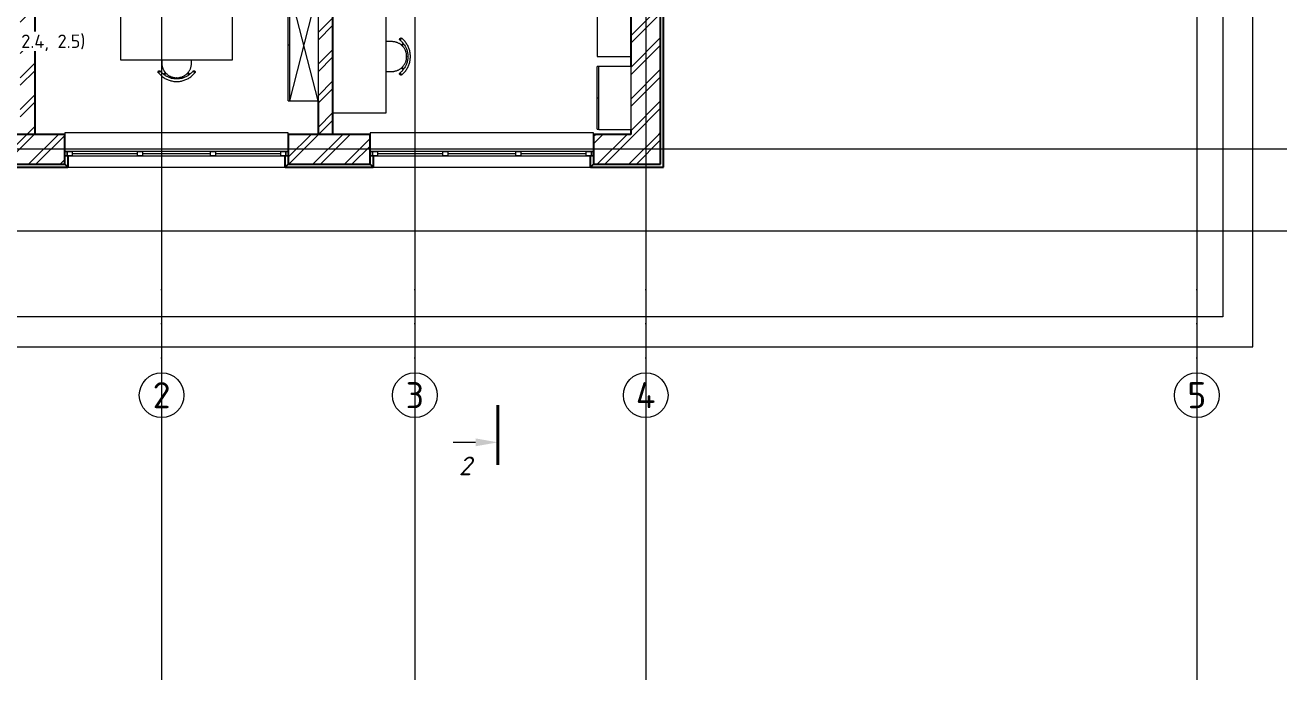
# Model space of a CAD drawing. Header units: millimetres. Extents: x -5016 to 63303, y -6019 to 98943.
# Drawn here: x 4269 to 21208, y 33981 to 42765 of the extents above; entities that cross this region are included whole.
import ezdxf
from ezdxf.enums import TextEntityAlignment as Align

# ---------------------------------------------------------------- set-up
doc = ezdxf.new("R2010")
doc.units = ezdxf.units.MM
for name, pattern in [('ОВ_ШП', [460, 300, -80, 0, -80]), ('Осевая 12-2-2', [16, 12, -2, 0, -2]), ('Пунктир 2-1_5', [3.5, 2, -1.5])]:
    doc.linetypes.add(name, pattern=pattern)
for name, color, linetype, lineweight in [('A-DETL-GENF', 9, 'Continuous', 13), ('A-FLOR', 9, 'Continuous', 13), ('A-GLAZ', 8, 'Continuous', 13), ('A-WALL', 8, 'Continuous', 13), ('A-WALL-PATT', 8, 'Continuous', 13), ('G-ANNO-SYMB', 8, 'Continuous', 13), ('I-FURN', 9, 'Continuous', 13), ('S-GRID', 8, 'Continuous', 13), ('АР_подложка', 8, 'Continuous', 13), ('ОВ_размеры', 7, 'Continuous', 13), ('ТЗ_АР_марки', 7, 'Continuous', 18)]:
    doc.layers.add(name, color=color, linetype=linetype, lineweight=lineweight)
doc.styles.add('GOST', font='isocpeur.ttf', dxfattribs={"width": 0.9})
doc.styles.add('ISOCPEUR_I', font='isocpeui.ttf', dxfattribs={"height": 250})
pattern_1 = [(45, (0, 0), (-212.132, 212.132), []), (45, (0, 100), (-212.132, 212.132), [])]

# ---------------------------------------------------------------- blocks, each defined once
blk = doc.blocks.new('INT 20 Окно Прямоугольник 3ст - INT 20 Окно Прямоугольник 3ст 3000_2500-1568846-Этаж 2 - Планировка')
at = {"layer": 'A-GLAZ'}
for p, q in [((-1460, 240), (-1500, 200)), ((-1500, 200), (-1500, 90)), ((1460, 240), (-1460, 240)), ((1500, 200), (1460, 240)), ((1500, 90), (1500, 200)), ((-1500, 90), (-1400, 90)), ((-1470, 90), (-1500, 90)), ((-1500, 90), (-1500, 30)), ((-1500, 30), (-1470, 30)), ((-1400, 30), (-1500, 30)), ((-1500, 30), (-1500, -200)), ((-1470, 30), (-1470, 90)), ((-1400, 90), (-1470, 90)), ((-1470, 90), (-1470, 30)), ((-1470, 30), (-1400, 30)), ((-525, 90), (-455, 90)), ((-455, 90), (-525, 90)), ((-455, 30), (-525, 30)), ((-525, 30), (-455, 30)), ((455, 90), (525, 90)), ((525, 90), (455, 90)), ((525, 30), (455, 30)), ((455, 30), (525, 30)), ((1400, 90), (1500, 90)), ((1470, 90), (1400, 90)), ((1500, 30), (1400, 30)), ((1400, 30), (1470, 30)), ((1500, 90), (1470, 90)), ((1470, 90), (1470, 30)), ((1470, 30), (1470, 90)), ((1470, 30), (1500, 30)), ((1500, 30), (1500, 90)), ((1500, -200), (1500, 30)), ((-1500, -200), (-1500, -220)), ((-1500, -220), (1500, -220)), ((1500, -220), (1500, -200))]:
    blk.add_line(p, q, dxfattribs=at)
blk = doc.blocks.new('INT 20 Откосы окон снаружи Прямоугольник - INT 20 Откосы окон снаружи Прямоугольник-1566583-Этаж 2 - Планировка')
at = {"layer": 'A-WALL', "lineweight": 25}
for p, q in [((-1477, 70), (-1477, -80)), ((1443, -80), (1443, 70))]:
    blk.add_line(p, q, dxfattribs=at)
blk = doc.blocks.new('INT 20 Стекло - Стекло-1566593-Этаж 2 - Планировка')
at = {"layer": 'A-GLAZ'}
for p, q in [((475, 30), (-400, 30)), ((-400, 30), (-400, -30)), ((-400, 0), (475, 0)), ((475, -30), (475, 30)), ((-400, -30), (475, -30))]:
    blk.add_line(p, q, dxfattribs=at)
blk = doc.blocks.new('INT 20 Створка - 05_ Правое поворотно-откидное-1566594-Этаж 2 - Планировка')
at = {"layer": 'A-GLAZ'}
for p, q in [((510, 30), (-400, 30)), ((-400, 30), (-400, -30)), ((510, 30), (-400, 30)), ((-400, 30), (-400, -30)), ((-400, 0), (510, 0)), ((510, -30), (510, 30)), ((510, -30), (510, 30)), ((-400, -30), (510, -30)), ((-400, -30), (510, -30))]:
    blk.add_line(p, q, dxfattribs=at)
blk = doc.blocks.new('INT Стул Delo Нра - INT Стул Delo Нра-1565507-Этаж 2 - Планировка')
at = {"layer": 'I-FURN'}
for p, q in [((-200, 45), (-200, 3)), ((200, 3), (200, 45)), ((-219, -107), (-245, -129)), ((-154, -123), (-178, -148)), ((-166, -156), (-143, -133)), ((143, -133), (166, -156)), ((178, -148), (154, -123)), ((245, -129), (219, -107)), ((-2, -195), (2, -195)), ((2, -195), (-2, -195))]:
    blk.add_line(p, q, dxfattribs=at)
at = {"layer": 'I-FURN', "flags": 128}
for points in [[(-200, 3), (-200, -5), (-199, -13), (-199, -21), (-197, -29), (-196, -36), (-194, -44), (-192, -52), (-190, -59), (-187, -67), (-184, -74), (-181, -81), (-178, -88), (-174, -95), (-170, -102), (-165, -109), (-161, -115), (-156, -122), (-151, -128), (-146, -133), (-140, -139), (-134, -144), (-128, -150), (-122, -155), (-116, -159), (-109, -164), (-102, -168), (-95, -172), (-88, -175), (-81, -179), (-74, -182), (-66, -184), (-59, -187), (-51, -189), (-43, -191), (-36, -192), (-28, -193), (-20, -194), (-12, -195), (-4, -195), (-2, -195)], [(2, -195), (10, -195), (18, -194), (26, -194), (34, -192), (41, -191), (49, -189), (57, -187), (64, -185), (72, -182), (79, -179), (86, -176), (93, -173), (100, -169), (107, -165), (114, -160), (120, -156), (127, -151), (133, -146), (138, -141), (144, -135), (149, -129), (155, -123), (160, -117), (164, -111), (169, -104), (173, -97), (177, -90), (180, -83), (184, -76), (187, -69), (189, -61), (192, -54), (194, -46), (196, -38), (197, -31), (198, -23), (199, -15), (200, -7), (200, 1), (200, 3)], [(-245, -129), (-245, -128), (-246, -128), (-246, -127), (-247, -127), (-247, -126), (-247, -126), (-247, -125), (-248, -124), (-248, -124), (-248, -123), (-248, -122), (-248, -122), (-249, -121), (-249, -120), (-249, -120), (-249, -119), (-249, -118), (-249, -118), (-249, -117), (-249, -116), (-249, -116), (-249, -115), (-248, -114), (-248, -114), (-248, -113), (-248, -112), (-248, -112), (-247, -111), (-247, -110), (-247, -110), (-246, -109), (-246, -109), (-246, -108), (-245, -108), (-245, -107), (-244, -107), (-244, -106), (-243, -106), (-243, -105), (-242, -105), (-242, -104), (-241, -104), (-241, -104), (-240, -103), (-239, -103), (-239, -103), (-238, -102), (-237, -102), (-237, -102), (-236, -102), (-236, -102), (-235, -101), (-234, -101), (-233, -101), (-233, -101), (-232, -101), (-231, -101), (-231, -101), (-230, -101), (-229, -101), (-229, -102), (-228, -102), (-227, -102), (-227, -102), (-226, -102), (-226, -102), (-225, -103), (-224, -103), (-224, -103), (-223, -104), (-222, -104), (-222, -104), (-221, -105), (-221, -105), (-220, -106), (-220, -106), (-219, -107), (-219, -107), (-219, -107)], [(-245, -129), (-237, -139), (-228, -148), (-219, -157), (-210, -165), (-200, -174), (-200, -174)], [(-179, -148), (-187, -140), (-195, -133), (-203, -125), (-211, -116), (-219, -108), (-219, -107)], [(0, -211), (-11, -211), (-23, -210), (-34, -209), (-45, -207), (-56, -205), (-67, -203), (-78, -200), (-89, -197), (-100, -193), (-110, -189), (-120, -184), (-131, -179), (-140, -174), (-150, -168), (-160, -162), (-169, -155), (-178, -148), (-179, -148)], [(179, -148), (170, -154), (160, -161), (151, -167), (141, -173), (131, -179), (121, -184), (111, -188), (101, -193), (90, -196), (79, -200), (68, -203), (57, -205), (46, -207), (35, -209), (24, -210), (12, -211), (1, -211), (0, -211)], [(219, -107), (211, -116), (204, -124), (196, -132), (187, -140), (179, -147), (179, -148)], [(200, -174), (210, -166), (219, -157), (228, -148), (237, -139), (245, -129), (245, -129)], [(219, -107), (219, -107), (220, -106), (220, -106), (221, -105), (221, -105), (222, -105), (222, -104), (223, -104), (223, -104), (224, -103), (225, -103), (225, -103), (226, -102), (226, -102), (227, -102), (228, -102), (228, -102), (229, -101), (230, -101), (230, -101), (231, -101), (232, -101), (232, -101), (233, -101), (234, -101), (234, -101), (235, -102), (236, -102), (236, -102), (237, -102), (238, -102), (238, -103), (239, -103), (240, -103), (240, -103), (241, -104), (241, -104), (242, -105), (242, -105), (243, -105), (244, -106), (244, -106), (244, -107), (245, -107), (245, -108), (246, -108), (246, -109), (246, -110), (247, -110), (247, -111), (247, -111), (248, -112), (248, -113), (248, -113), (248, -114), (248, -115), (249, -115), (249, -116), (249, -117), (249, -117), (249, -118), (249, -119), (249, -119), (249, -120), (249, -121), (249, -121), (248, -122), (248, -123), (248, -123), (248, -124), (248, -125), (247, -125), (247, -126), (247, -126), (246, -127), (246, -128), (246, -128), (245, -129), (245, -129)], [(-200, -174), (-190, -182), (-180, -189), (-169, -196), (-158, -203), (-147, -209), (-136, -214), (-124, -220), (-113, -224), (-101, -229), (-89, -232), (-76, -236), (-64, -238), (-52, -241), (-39, -243), (-26, -244), (-14, -245), (-1, -245), (0, -245)], [(0, -245), (13, -245), (25, -244), (38, -243), (50, -241), (63, -239), (75, -236), (88, -233), (100, -229), (112, -225), (123, -220), (135, -215), (146, -209), (157, -203), (168, -197), (179, -190), (189, -182), (199, -175), (200, -174)]]:
    blk.add_lwpolyline(points, dxfattribs=at)
at = {"layer": 'I-FURN'}
for centre, start, end in [((-2, 3), 180, 182.1537), ((2, 3), 357.8463, 0), ((-2, 3), 221.645, 225), ((2, 3), 311.645, 315), ((-2, 3), 267.8463, 270), ((2, 3), 270, 272.1537)]:
    blk.add_arc(centre, 198, start, end, dxfattribs=at)
blk = doc.blocks.new('INT 18 Шкаф-ящики - INT 18 Шкаф-ящики-1565508-Этаж 2 - Планировка')
at = {"layer": 'I-FURN'}
for p, q in [((750, 350), (-750, 350)), ((-750, 350), (-750, -350)), ((750, -350), (750, 350)), ((-750, -350), (750, -350))]:
    blk.add_line(p, q, dxfattribs=at)
blk = doc.blocks.new('INT 18 Шкаф - INT 18 Шкаф-1565554-Этаж 2 - Планировка')
at = {"layer": 'A-DETL-GENF'}
for p, q in [((750, 350), (-750, -32)), ((-750, 350), (750, -32))]:
    blk.add_line(p, q, dxfattribs=at)
at = {"layer": 'I-FURN'}
for p, q in [((-750, 350), (750, 350)), ((-750, 350), (-750, -30)), ((750, -30), (750, 350)), ((750, -30), (-750, -30)), ((-748.5, -32), (-0.8, -32)), ((-748.5, -32), (-748.5, -50)), ((-0.8, -50), (-748.5, -50)), ((-0.8, -50), (-0.8, -32)), ((0.8, -32), (748.5, -32)), ((0.8, -32), (0.8, -50)), ((748.5, -50), (0.8, -50)), ((748.5, -50), (748.5, -32))]:
    blk.add_line(p, q, dxfattribs=at)
blk = doc.blocks.new('INT 18 Шкаф-ящики - INT 18 Шкаф-ящики-V10-Этаж 2 - Планировка')
at = {"layer": 'I-FURN'}
for p, q in [((-300, 350), (-300, 342)), ((300, -100), (300, 350)), ((-300, 312), (-300, -100)), ((-300, -100), (300, -100))]:
    blk.add_line(p, q, dxfattribs=at)
blk = doc.blocks.new('INT 18 Шкаф-ящики - INT 18 Шкаф-ящики-1566035-Этаж 2 - Планировка')
at = {"layer": 'I-FURN'}
for p, q in [((755, 367), (-755, 367)), ((-755, 367), (-755, -350)), ((755, -350), (755, 367))]:
    blk.add_line(p, q, dxfattribs=at)
blk = doc.blocks.new('INT Стул Delo Нра - INT Стул Delo Нра-1356781-Этаж 2 - Планировка')
at = {"layer": 'I-FURN'}
for p, q in [((2, 195), (-2, 195)), ((-2, 195), (2, 195)), ((-219, 107), (-245, 129)), ((-178, 148), (-154, 123)), ((-143, 133), (-166, 156)), ((166, 156), (143, 133)), ((154, 123), (178, 148)), ((245, 129), (219, 107)), ((-200, -3), (-200, -78)), ((200, -78), (200, -3))]:
    blk.add_line(p, q, dxfattribs=at)
at = {"layer": 'I-FURN', "flags": 128}
for points in [[(-200, 174), (-210, 166), (-219, 157), (-228, 148), (-237, 139), (-245, 129), (-245, 129)], [(0, 245), (-13, 245), (-25, 244), (-38, 243), (-50, 241), (-63, 239), (-75, 236), (-88, 233), (-100, 229), (-112, 225), (-123, 220), (-135, 215), (-146, 209), (-157, 203), (-168, 197), (-179, 190), (-189, 182), (-199, 175), (-200, 174)], [(-2, 195), (-10, 195), (-18, 194), (-26, 194), (-34, 192), (-41, 191), (-49, 189), (-57, 187), (-64, 185), (-72, 182), (-79, 179), (-86, 176), (-93, 173), (-100, 169), (-107, 165), (-114, 160), (-120, 156), (-127, 151), (-133, 146), (-138, 141), (-144, 135), (-149, 129), (-155, 123), (-160, 117), (-164, 111), (-169, 104), (-173, 97), (-177, 90), (-180, 83), (-184, 76), (-187, 69), (-189, 61), (-192, 54), (-194, 46), (-196, 38), (-197, 31), (-198, 23), (-199, 15), (-200, 7), (-200, -1), (-200, -3)], [(-179, 148), (-170, 154), (-160, 161), (-151, 167), (-141, 173), (-131, 179), (-121, 184), (-111, 188), (-101, 193), (-90, 196), (-79, 200), (-68, 203), (-57, 205), (-46, 207), (-35, 209), (-24, 210), (-12, 211), (-1, 211), (0, 211)], [(200, 174), (190, 182), (180, 189), (169, 196), (158, 203), (147, 209), (136, 214), (124, 220), (113, 224), (101, 229), (89, 232), (76, 236), (64, 238), (52, 241), (39, 243), (26, 244), (14, 245), (1, 245), (0, 245)], [(0, 211), (11, 211), (23, 210), (34, 209), (45, 207), (56, 205), (67, 203), (78, 200), (89, 197), (100, 193), (110, 189), (120, 184), (131, 179), (140, 174), (150, 168), (160, 162), (169, 155), (178, 148), (179, 148)], [(200, -3), (200, 5), (199, 13), (199, 21), (197, 29), (196, 36), (194, 44), (192, 52), (190, 59), (187, 67), (184, 74), (181, 81), (178, 88), (174, 95), (170, 102), (165, 109), (161, 115), (156, 122), (151, 128), (146, 133), (140, 139), (134, 144), (128, 150), (122, 155), (116, 159), (109, 164), (102, 168), (95, 172), (88, 175), (81, 179), (74, 182), (66, 184), (59, 187), (51, 189), (43, 191), (36, 192), (28, 193), (20, 194), (12, 195), (4, 195), (2, 195)], [(245, 129), (237, 139), (228, 148), (219, 157), (210, 165), (200, 174), (200, 174)], [(-219, 107), (-219, 107), (-220, 106), (-220, 106), (-221, 105), (-221, 105), (-222, 105), (-222, 104), (-223, 104), (-223, 104), (-224, 103), (-225, 103), (-225, 103), (-226, 102), (-226, 102), (-227, 102), (-228, 102), (-228, 102), (-229, 101), (-230, 101), (-230, 101), (-231, 101), (-232, 101), (-232, 101), (-233, 101), (-234, 101), (-234, 101), (-235, 102), (-236, 102), (-236, 102), (-237, 102), (-238, 102), (-238, 103), (-239, 103), (-240, 103), (-240, 103), (-241, 104), (-241, 104), (-242, 105), (-242, 105), (-243, 105), (-244, 106), (-244, 106), (-244, 107), (-245, 107), (-245, 108), (-246, 108), (-246, 109), (-246, 110), (-247, 110), (-247, 111), (-247, 111), (-248, 112), (-248, 113), (-248, 113), (-248, 114), (-248, 115), (-249, 115), (-249, 116), (-249, 117), (-249, 117), (-249, 118), (-249, 119), (-249, 119), (-249, 120), (-249, 121), (-249, 121), (-248, 122), (-248, 123), (-248, 123), (-248, 124), (-248, 125), (-247, 125), (-247, 126), (-247, 126), (-246, 127), (-246, 128), (-246, 128), (-245, 129), (-245, 129)], [(-219, 107), (-211, 116), (-204, 124), (-196, 132), (-187, 140), (-179, 147), (-179, 148)], [(179, 148), (187, 140), (195, 133), (203, 125), (211, 116), (219, 108), (219, 107)], [(245, 129), (245, 128), (246, 128), (246, 127), (247, 127), (247, 126), (247, 126), (247, 125), (248, 124), (248, 124), (248, 123), (248, 122), (248, 122), (249, 121), (249, 120), (249, 120), (249, 119), (249, 118), (249, 118), (249, 117), (249, 116), (249, 116), (249, 115), (248, 114), (248, 114), (248, 113), (248, 112), (248, 112), (247, 111), (247, 110), (247, 110), (246, 109), (246, 109), (246, 108), (245, 108), (245, 107), (244, 107), (244, 106), (243, 106), (243, 105), (242, 105), (242, 104), (241, 104), (241, 104), (240, 103), (239, 103), (239, 103), (238, 102), (237, 102), (237, 102), (236, 102), (236, 102), (235, 101), (234, 101), (233, 101), (233, 101), (232, 101), (231, 101), (231, 101), (230, 101), (229, 101), (229, 102), (228, 102), (227, 102), (227, 102), (226, 102), (226, 102), (225, 103), (224, 103), (224, 103), (223, 104), (222, 104), (222, 104), (221, 105), (221, 105), (220, 106), (220, 106), (219, 107), (219, 107), (219, 107)]]:
    blk.add_lwpolyline(points, dxfattribs=at)
at = {"layer": 'I-FURN'}
for centre, start, end in [((-2, -3), 90, 92.1537), ((2, -3), 87.8463, 90), ((-2, -3), 177.8463, 180), ((-2, -3), 135, 138.355), ((2, -3), 45, 48.355), ((2, -3), 0, 2.1537)]:
    blk.add_arc(centre, 198, start, end, dxfattribs=at)
blk = doc.blocks.new('INT 18 Шкаф - INT 18 Шкаф-1564877-Этаж 2 - Планировка')
at = {"layer": 'I-FURN'}
for p, q in [((-422.5, 80), (-422.5, -350)), ((-422.5, 80), (422.5, 80)), ((-421, 100), (-0.8, 100)), ((-421, 100), (-421, 82)), ((-0.8, 82), (-421, 82)), ((-0.8, 82), (-0.8, 100)), ((0.8, 100), (421, 100)), ((0.8, 100), (0.8, 82)), ((421, 82), (0.8, 82)), ((421, 82), (421, 100)), ((422.5, -350), (422.5, 80)), ((422.5, -350), (-422.5, -350))]:
    blk.add_line(p, q, dxfattribs=at)
blk = doc.blocks.new('Разрез - Номер сзади-3578-Этаж 2 - Планировка')
at = {"layer": 'G-ANNO-SYMB'}
blk.add_hatch(color=256, dxfattribs=at).paths.add_polyline_path([(2.47, -3), (3, 0), (3.53, -3)])
at = {"layer": 'G-ANNO-SYMB', "lineweight": 40}
blk.add_line((0, 0), (8, 0), dxfattribs=at)
at = {"layer": 'G-ANNO-SYMB'}
blk.add_line((3, -3), (3, -6), dxfattribs=at)
blk = doc.blocks.new('АР_plan2')
at = {"layer": 'A-WALL-PATT', "lineweight": 9}
h = blk.add_hatch(dxfattribs=at)
h.set_pattern_fill('FP_1', color=256, style=0, pattern_type=2)
h.set_pattern_definition(pattern_1)
h.paths.add_polyline_path([(14968, 5973), (14968, 11123), (14568, 11123), (14568, 10823), (14570, 10822), (14570, 10243), (14568, 10243), (14568, 5973)])
h = blk.add_hatch(dxfattribs=at)
h.set_pattern_fill('FP_1', color=256, style=0, pattern_type=2)
h.set_pattern_definition(pattern_1)
h.paths.add_polyline_path([(6368, 5973), (6568, 5973), (6568, 10823), (6368, 10823), (6368, 6431)])
h = blk.add_hatch(dxfattribs=at)
h.set_pattern_fill('FP_1', color=256, style=0, pattern_type=2)
h.set_pattern_definition(pattern_1)
h.paths.add_polyline_path([(10568, 5973), (10568, 10823), (10368, 10823), (10368, 5973)])
h = blk.add_hatch(dxfattribs=at)
h.set_pattern_fill('FP_1', color=256, style=0, pattern_type=2)
h.set_pattern_definition(pattern_1)
h.paths.add_polyline_path([(14968, 5573), (14968, 5973), (14068, 5973), (14068, 5573), (14486, 5573)])
h.paths.add_polyline_path([(11068, 5573), (11068, 5973), (9968, 5973), (9968, 5573), (10875, 5573)])
h.paths.add_polyline_path([(6968, 5573), (6968, 5973), (5868, 5973), (5868, 5573), (6543, 5573)])
h.paths.add_polyline_path([(2868, 5573), (2868, 5973), (2368, 5973), (2368, 5573)])
at = {"layer": 'A-FLOR'}
for p, q in [((22918, 3123), (22918, 20923)), ((22518, 10683), (22518, 3523)), ((22518, 3523), (1818, 3523)), ((1418, 3123), (22918, 3123))]:
    blk.add_line(p, q, dxfattribs=at)
at = {"layer": 'A-WALL', "lineweight": 25}
for p, q in [((6568, 5973), (6568, 10823)), ((14968, 5573), (14968, 10723)), ((15008, 5533), (15008, 10683)), ((14568, 10223), (14568, 6885)), ((10568, 5973), (10568, 9978)), ((10368, 6423), (10368, 5973)), ((6968, 5973), (5868, 5973)), ((6968, 5573), (6968, 5973)), ((11068, 5973), (9968, 5973)), ((9968, 5973), (9968, 5573)), ((11068, 5573), (11068, 5973)), ((14568, 5973), (14068, 5973)), ((14068, 5973), (14068, 5573)), ((14568, 6040), (14568, 5973)), ((5828, 5533), (7008, 5533)), ((5868, 5573), (6968, 5573)), ((7008, 5533), (6968, 5573)), ((9968, 5573), (9928, 5533)), ((9928, 5533), (11108, 5533)), ((9968, 5573), (11068, 5573)), ((11108, 5533), (11068, 5573)), ((14068, 5573), (14028, 5533)), ((14028, 5533), (15008, 5533)), ((14068, 5573), (14968, 5573))]:
    blk.add_line(p, q, dxfattribs=at)
at = {"layer": 'G-ANNO-SYMB', "linetype": 'Пунктир 2-1_5'}
blk.add_line((12783, 1862), (12783, 1540), dxfattribs=at)
at = {"layer": 'S-GRID', "color": 251, "linetype": 'Осевая 12-2-2', "true_color": 0x646464}
for p, q in [((8268, 22575), (8268, -1346)), ((11668, 22575), (11668, -1346)), ((14768, 22575), (14768, -1346)), ((22168, 22575), (22168, -1346)), ((23376, 5773), (-1176, 5773)), ((23376, 4673), (-1176, 4673))]:
    blk.add_line(p, q, dxfattribs=at)
at = {"layer": 'A-GLAZ', "rotation": 180}
for name, p in [('INT 20 Окно Прямоугольник 3ст - INT 20 Окно Прямоугольник 3ст 3000_2500-1568846-Этаж 2 - Планировка', (8468, 5773)), ('INT 20 Окно Прямоугольник 3ст - INT 20 Окно Прямоугольник 3ст 3000_2500-1568846-Этаж 2 - Планировка', (12568, 5773)), ('INT 20 Стекло - Стекло-1566593-Этаж 2 - Планировка', (7543, 5713)), ('INT 20 Створка - 05_ Правое поворотно-откидное-1566594-Этаж 2 - Планировка', (8523, 5713)), ('INT 20 Стекло - Стекло-1566593-Этаж 2 - Планировка', (9468, 5713)), ('INT 20 Стекло - Стекло-1566593-Этаж 2 - Планировка', (11643, 5713)), ('INT 20 Створка - 05_ Правое поворотно-откидное-1566594-Этаж 2 - Планировка', (12623, 5713)), ('INT 20 Стекло - Стекло-1566593-Этаж 2 - Планировка', (13568, 5713))]:
    blk.add_blockref(name, p, dxfattribs=at)
at = {"layer": 'A-WALL', "lineweight": 25, "rotation": 180}
for p in [(8451, 5603), (12551, 5603)]:
    blk.add_blockref('INT 20 Откосы окон снаружи Прямоугольник - INT 20 Откосы окон снаружи Прямоугольник-1566583-Этаж 2 - Планировка', p, dxfattribs=at)
at = {"layer": 'G-ANNO-SYMB', "extrusion": (0, 0, -1), "xscale": 99.99999999999993, "yscale": 99.99999999999993, "zscale": 99.99999999999993, "rotation": 90.00000000000156}
blk.add_blockref('Разрез - Номер сзади-3578-Этаж 2 - Планировка', (-12783, 1540), dxfattribs=at)
at = {"layer": 'I-FURN'}
for name, p, rotation in [('INT 18 Шкаф - INT 18 Шкаф-1565554-Этаж 2 - Планировка', (10018, 7173), 269.9999999999999), ('INT 18 Шкаф-ящики - INT 18 Шкаф-ящики-1565508-Этаж 2 - Планировка', (8468, 7323), 180), ('INT 18 Шкаф-ящики - INT 18 Шкаф-ящики-1566035-Этаж 2 - Планировка', (10918, 7018), 270.0000000000021), ('INT 18 Шкаф-ящики - INT 18 Шкаф-ящики-V10-Этаж 2 - Планировка', (14218, 7318), 270.0000000000008), ('INT Стул Delo Нра - INT Стул Delo Нра-1356781-Этаж 2 - Планировка', (11363, 7018), 269.9999999999989), ('INT 18 Шкаф - INT 18 Шкаф-1564877-Этаж 2 - Планировка', (14218, 6462), 89.9999999999995)]:
    blk.add_blockref(name, p, dxfattribs=dict(at, rotation=rotation))
blk.add_blockref('INT Стул Delo Нра - INT Стул Delo Нра-1565507-Этаж 2 - Планировка', (8470, 6928), dxfattribs=at)
at = {"layer": 'G-ANNO-SYMB', "insert": (12258, 1649), "char_height": 250, "width": 224.47, "attachment_point": 1, "style": 'ISOCPEUR_I', "bg_fill": 3, "box_fill_scale": 0, "bg_fill_color": 256, "bg_fill_true_color": 3254780160, "bg_fill_transparency": 256}
blk.add_mtext('\\fISOCPEUR|b0|i1|c204|p34|;2', dxfattribs=at)

msp = doc.modelspace()

# ---------------------------------------------------------------- block references
at = {"layer": 'АР_подложка'}
msp.add_blockref('АР_plan2', (-2168, 35327), dxfattribs=at)

# ---------------------------------------------------------------- next in the draw order: linework, layer by layer
at = {"layer": 'ОВ_размеры', "linetype": 'ОВ_ШП'}
for points in [[(6100, 39600), (6100, 38100)], [(9500, 39600), (9500, 38100)], [(12600, 39600), (12600, 38100)], [(20000, 39600), (20000, 38100)]]:
    msp.add_lwpolyline(points, dxfattribs=at)
at = {"layer": 'ОВ_размеры'}
for centre in [(6100, 37800), (9500, 37800), (12600, 37800), (20000, 37800)]:
    msp.add_circle(centre, 300, dxfattribs=at)

# ---------------------------------------------------------------- next in the draw order: texts
at = {"layer": 'ОВ_размеры', "style": 'GOST'}
for s, p in [('2', (6100, 37800)), ('3', (9500, 37800)), ('4', (12600, 37800)), ('5', (20000, 37800))]:
    msp.add_text(s, height=350, dxfattribs=at).set_placement(p, align=Align.MIDDLE_CENTER)

# ---------------------------------------------------------------- next in the draw order: wipeouts: each hides what was drawn before it
msp.add_wipeout([(2260, 42420), (5252, 42420), (5252, 42680), (2260, 42680)])

# ---------------------------------------------------------------- next in the draw order: texts
at = {"layer": 'ТЗ_АР_марки', "style": 'GOST'}
msp.add_text('П-10 h=350 (2.3, 2.4, 2.5)', height=180, dxfattribs=at).set_placement((2308, 42550), align=Align.MIDDLE_LEFT)

doc.saveas('drawing.dxf')
